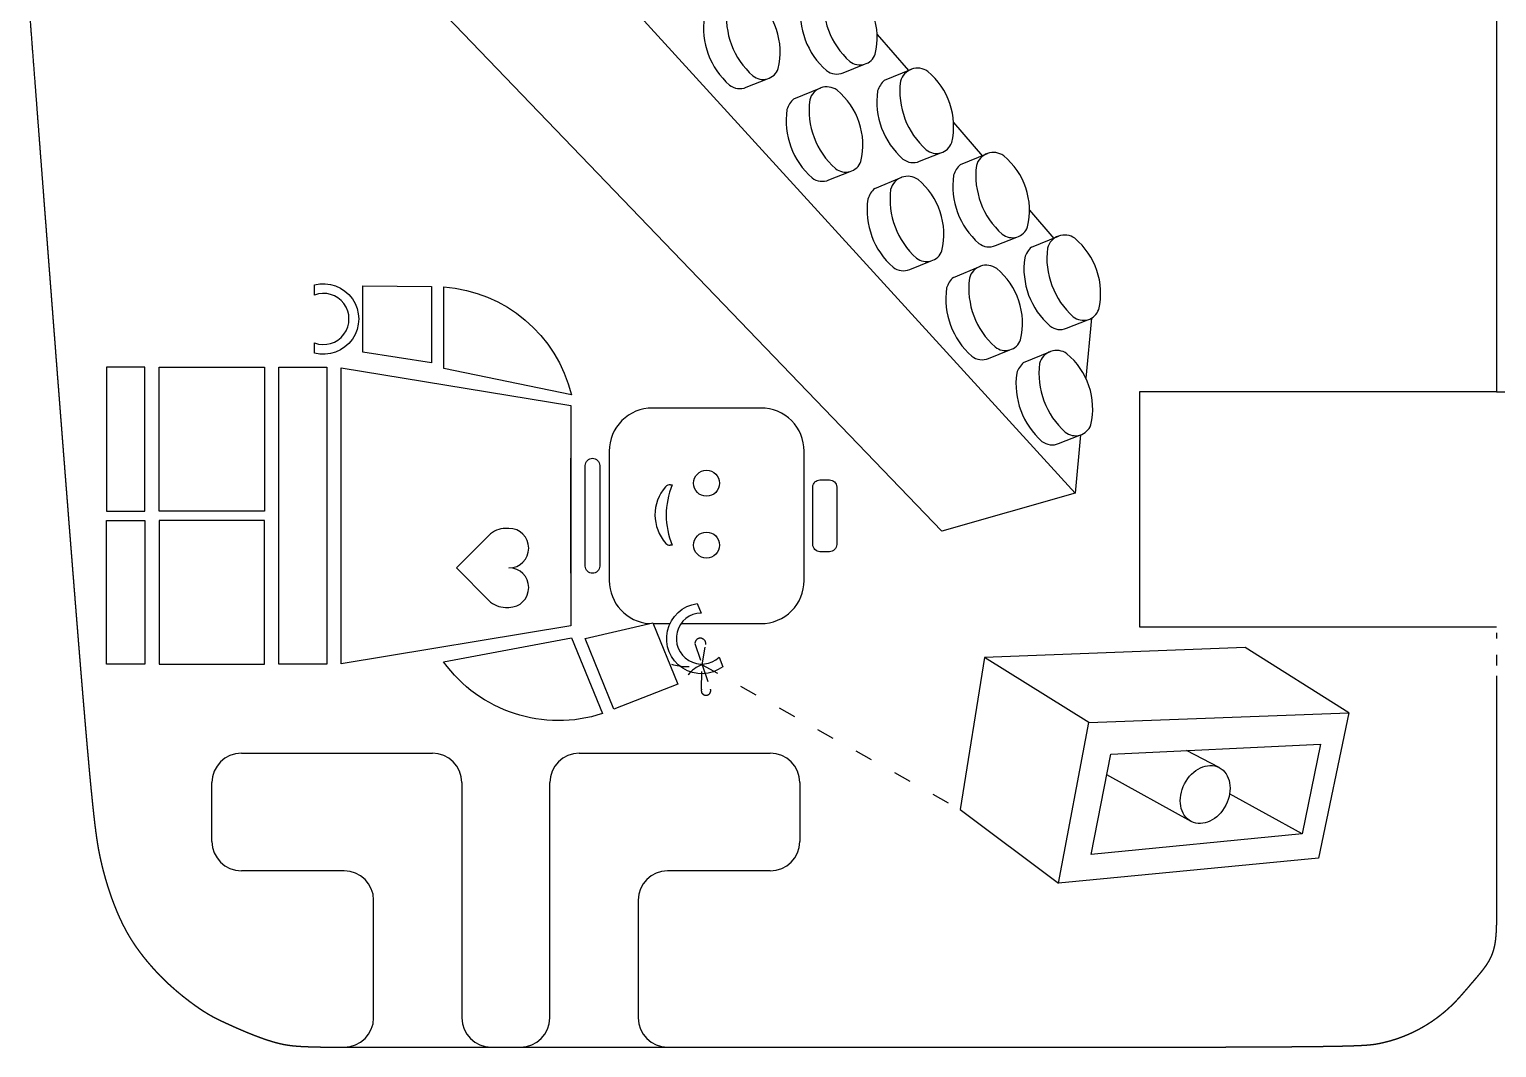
# Model space of a CAD drawing. Header units: millimetres. Extents: x -53 to 1579, y -453 to 381.
# Drawn here: x 103.36 to 153.3, y 167.53 to 202.18 of the extents above; entities that cross this region are included whole.
import ezdxf

# ---------------------------------------------------------------- set-up
doc = ezdxf.new("R2010")
doc.units = ezdxf.units.MM
doc.linetypes.add('ACAD_ISO03W100', pattern=[30, 12, -18])
doc.layers.add('design3', color=5, linetype='Continuous')
doc.layers.add('toCut', color=1, linetype='Continuous', true_color=0xff0000)

msp = doc.modelspace()

# ---------------------------------------------------------------- linework, layer by layer
at = {"layer": 'design3'}
for p, q in [((125.179, 186.681), (125.241, 186.675)), ((125.241, 184.624), (125.168, 184.624))]:
    msp.add_line(p, q, dxfattribs=at)
for points in [[(123.965, 211.513), (122.261, 204.693), (138.954, 186.394)], [(117.555, 202.622), (134.415, 185.101)], [(132.213, 202.001), (133.279, 200.771)], [(131.057, 200.699), (131.781, 200.987)], [(132.463, 200.445), (133.385, 200.821)], [(127.755, 200.206), (128.48, 200.495)], [(129.374, 199.808), (130.297, 200.185)], [(134.813, 199.003), (135.803, 197.862)], [(133.657, 197.688), (134.381, 197.977)], [(135.047, 197.576), (135.969, 197.953)], [(130.568, 197.052), (131.292, 197.34)], [(132.13, 196.765), (133.053, 197.142)], [(137.4, 196.02), (138.232, 195.06)], [(136.24, 194.82), (136.965, 195.108)], [(137.466, 194.767), (138.389, 195.144)], [(133.324, 194.008), (134.048, 194.297)], [(134.808, 193.739), (135.731, 194.116)], [(117.048, 193.424), (117.048, 190.829), (114.71, 191.196), (114.71, 193.451), (117.048, 193.424)], [(138.66, 192.011), (139.385, 192.299)], [(139.504, 192.349), (139.316, 190.313)], [(136.002, 190.983), (136.727, 191.271)], [(137.197, 190.841), (138.119, 191.218)], [(107.287, 185.789), (107.287, 190.679), (105.984, 190.679), (105.984, 185.789), (107.287, 185.789)], [(111.362, 190.679), (111.362, 185.789), (107.776, 185.789), (107.776, 190.679), (111.362, 190.679)], [(121.793, 183.67), (121.793, 185.626), (121.793, 181.878), (113.97, 180.593), (113.97, 185.626), (113.97, 190.659), (121.793, 189.375), (121.793, 185.626), (121.793, 187.582)], [(138.39, 188.085), (139.115, 188.373)], [(139.137, 188.38), (138.954, 186.394)], [(138.954, 186.394), (134.415, 185.101)], [(107.287, 185.463), (107.287, 180.574), (105.984, 180.574), (105.984, 185.463), (107.287, 185.463)], [(111.362, 180.574), (111.362, 185.463), (107.776, 185.463), (107.776, 180.574), (111.362, 180.574)], [(123.258, 179.045), (122.28, 181.448), (124.583, 181.99), (125.433, 179.901), (123.258, 179.045)], [(124.595, 181.959), (125.162, 181.959)], [(148.262, 178.929), (147.234, 173.974), (138.38, 173.126), (139.417, 178.589), (148.262, 178.929), (144.741, 181.147), (135.872, 180.811), (135.035, 175.638), (138.38, 173.126)], [(139.417, 178.589), (135.872, 180.811)], [(147.304, 177.858), (146.677, 174.802), (139.5, 174.106), (140.166, 177.514), (147.304, 177.858)], [(143.852, 177.063), (142.739, 177.638)], [(142.904, 175.229), (140.029, 176.815)], [(146.677, 174.802), (144.208, 176.164)]]:
    msp.add_lwpolyline(points, dxfattribs=at)
for points in [[(130.407, 203.423, 0.247137), (131.285, 201.087, 0.513942), (132.152, 201.333, 0.284897), (131.338, 203.755, 0.522395), (130.407, 203.423, -1.488144)], [(127.105, 202.93, 0.247137), (127.983, 200.595, 0.513942), (128.85, 200.84, 0.284897), (128.036, 203.263, 0.522395), (127.105, 202.93, -1.488144)], [(129.631, 203.092, 0.254022), (130.491, 200.774, 0.277426), (131.057, 200.699, 0.277426)], [(126.33, 202.6, 0.254022), (127.189, 200.282, 0.277426), (127.755, 200.206, 0.277426)], [(133.007, 200.412, 0.247137), (133.885, 198.077, 0.513942), (134.752, 198.322, 0.284897), (133.938, 200.745, 0.522395), (133.007, 200.412, -1.488144)], [(132.463, 200.445, 0.135662), (132.231, 200.082)], [(129.374, 199.808, 0.135662), (129.142, 199.445)], [(129.918, 199.775, 0.247137), (130.796, 197.44, 0.513942), (131.663, 197.685, 0.284897), (130.849, 200.108, 0.522395), (129.918, 199.775, -1.488144)], [(132.231, 200.082, 0.254022), (133.091, 197.764, 0.277426), (133.657, 197.688, 0.277426)], [(129.142, 199.445, 0.254022), (130.002, 197.127, 0.277426), (130.568, 197.052, 0.277426)], [(135.591, 197.544, 0.247137), (136.469, 195.208, 0.513942), (137.335, 195.454, 0.284897), (136.521, 197.876, 0.522395), (135.591, 197.544, -1.488144)], [(135.047, 197.576, 0.135662), (134.815, 197.213)], [(132.13, 196.765, 0.135662), (131.898, 196.402)], [(132.674, 196.732, 0.247137), (133.552, 194.397, 0.513942), (134.419, 194.642, 0.284897), (133.605, 197.065, 0.522395), (132.674, 196.732, -1.488144)], [(134.815, 197.213, 0.254022), (135.675, 194.895, 0.277426), (136.24, 194.82, 0.277426)], [(131.898, 196.402, 0.254022), (132.758, 194.084, 0.277426), (133.324, 194.008, 0.277426)], [(137.466, 194.767, 0.135662), (137.235, 194.405)], [(138.01, 194.735, 0.247137), (138.888, 192.399, 0.513942), (139.755, 192.645, 0.284897), (138.941, 195.067, 0.522395), (138.01, 194.735, -1.488144)], [(137.235, 194.405, 0.254022), (138.094, 192.086, 0.277426), (138.66, 192.011, 0.277426)], [(135.352, 193.707, 0.247137), (136.23, 191.371, 0.513942), (137.097, 191.617, 0.284897), (136.283, 194.039, 0.522395), (135.352, 193.707, -1.488144)], [(121.809, 189.744), (117.468, 190.634), (117.468, 193.412, -0.325971), (121.809, 189.744, 0.845075)], [(134.577, 193.377, 0.254022), (135.436, 191.058, 0.277426), (136.002, 190.983, 0.277426)], [(134.808, 193.739, 0.135662), (134.577, 193.377)], [(137.74, 190.809, 0.247137), (138.618, 188.473, 0.513942), (139.485, 188.719, 0.284897), (138.671, 191.141, 0.522395), (137.74, 190.809, -1.488144)], [(137.197, 190.841, 0.135662), (136.965, 190.479)], [(136.965, 190.479, 0.254022), (137.824, 188.16, 0.277426), (138.39, 188.085, 0.277426)], [(125.543, 181.959), (128.263, 181.959, 0.414214), (129.73, 183.426), (129.73, 187.827, 0.414214), (128.263, 189.293), (124.564, 189.293, 0.414214), (123.097, 187.827), (123.097, 183.426, 0.394636), (124.465, 181.962, 0.394636)], [(122.771, 185.626), (122.771, 183.915, -0.414214), (122.526, 183.67), (122.526, 183.67, -0.414214), (122.282, 183.915), (122.282, 185.626), (122.282, 187.338, -0.414214), (122.526, 187.582), (122.526, 187.582, -0.414214), (122.771, 187.338), (122.771, 185.626)], [(130.839, 185.626), (130.839, 184.648, -0.414214), (130.595, 184.404), (130.269, 184.404, -0.414214), (130.024, 184.648), (130.024, 185.626), (130.024, 186.604, -0.414214), (130.269, 186.849), (130.595, 186.849, -0.414214), (130.839, 186.604), (130.839, 185.626)], [(117.461, 180.657), (121.816, 181.47), (122.864, 178.897, -0.325971), (117.461, 180.657, 0.845075)]]:
    msp.add_lwpolyline(points, format="xyb", dxfattribs=at)
for points in [[(113.068, 193.137), (113.068, 193.482, -1.295626), (113.068, 191.164), (113.068, 191.509, 1.440356)], [(126.836, 180.812), (126.966, 180.492, -1.295626), (126.091, 182.639), (126.222, 182.319, 1.440356)]]:
    msp.add_lwpolyline(points, format="xyb", close=True, dxfattribs=at)
msp.add_lwpolyline([(111.851, 185.626), (111.851, 190.679), (113.481, 190.679), (113.481, 185.626), (113.481, 180.574), (111.851, 180.574)], close=True, dxfattribs=at)
at = {"layer": 'design3', "lineweight": -3}
for points in [[(119.685, 185.198), (119.571, 185.198, 0.198912), (119.001, 184.961), (117.894, 183.854)], [(117.894, 183.854), (119.001, 182.747, 0.198912), (119.571, 182.511), (119.685, 182.511)]]:
    msp.add_lwpolyline(points, format="xyb", dxfattribs=at)
at = {"layer": 'design3', "linetype": 'ACAD_ISO03W100', "ltscale": 0.05}
for points in [[(126.258, 180.562), (126.379, 181.246, 1.091562), (126.012, 181.278), (126.258, 180.562), (126.543, 179.734, -1.387298), (126.237, 179.731), (126.258, 180.562, 0.287138), (125.56, 179.672)], [(126.251, 180.582, -0.157925), (125.221, 180.577)]]:
    msp.add_lwpolyline(points, format="xyb", dxfattribs=at)
msp.add_lwpolyline([(126.258, 180.562), (135.035, 175.638)], dxfattribs=at)
at = {"layer": 'design3'}
for centre in [(126.408, 186.734), (126.408, 184.63)]:
    msp.add_circle(centre, 0.442, dxfattribs=at)
for centre, radius, start, end in [((126.107, 185.657), 1.453, 138.703, 221.7573), ((125.161, 186.487), 0.195, 84.937, 138.703), ((127.705, 185.65), 2.669, 157.3983, 202.6017), ((125.168, 184.819), 0.195, 221.7573, 270)]:
    msp.add_arc(centre, radius, start, end, dxfattribs=at)
at = {"layer": 'design3', "lineweight": -3}
for centre in [(119.685, 184.526), (119.685, 183.183)]:
    msp.add_arc(centre, 0.672, 270, 90, dxfattribs=at)
at = {"layer": 'design3'}
msp.add_ellipse((143.378, 176.146), major_axis=(0.474, 0.917), ratio=0.766167, dxfattribs=at)
at = {"layer": 'toCut'}
for p, q in [((110.578, 177.548), (117.078, 177.548)), ((122.078, 177.548), (128.578, 177.548)), ((109.578, 174.548), (109.578, 176.548)), ((118.078, 176.548), (118.078, 168.548)), ((121.078, 168.548), (121.078, 176.548)), ((129.578, 176.548), (129.578, 174.548)), ((114.078, 173.548), (110.578, 173.548)), ((128.578, 173.548), (125.078, 173.548)), ((115.078, 168.548), (115.078, 172.548)), ((124.078, 172.548), (124.078, 168.548)), ((119.078, 167.548), (120.078, 167.548))]:
    msp.add_line(p, q, dxfattribs=at)
for centre, start, end in [((110.578, 176.548), 90, 180), ((117.078, 176.548), 0, 90), ((122.078, 176.548), 90, 180), ((128.578, 176.548), 0, 90), ((110.578, 174.548), 180, 270), ((128.578, 174.548), 270, 0), ((114.078, 172.548), 0, 90), ((125.078, 172.548), 90, 180), ((114.078, 168.548), 270, 0), ((119.078, 168.548), 180, 270), ((120.078, 168.548), 270, 0), ((125.078, 168.548), 180, 270)]:
    msp.add_arc(centre, 1, start, end, dxfattribs=at)
for points in [[(153.296, 335.543), (153.296, 262.693), (153.296, 189.844)], [(103.46, 201.683), (103.411, 202.325), (103.362, 202.968)], [(103.558, 200.4), (103.509, 201.042), (103.46, 201.683)], [(103.607, 199.76), (103.582, 200.08), (103.558, 200.4)], [(103.655, 199.122), (103.631, 199.441), (103.607, 199.76)], [(103.704, 198.485), (103.68, 198.803), (103.655, 199.122)], [(103.752, 197.851), (103.728, 198.168), (103.704, 198.485)], [(103.801, 197.219), (103.777, 197.535), (103.752, 197.851)], [(103.849, 196.59), (103.825, 196.904), (103.801, 197.219)], [(103.873, 196.276), (103.861, 196.433), (103.849, 196.59)], [(103.897, 195.964), (103.885, 196.12), (103.873, 196.276)], [(103.921, 195.652), (103.909, 195.808), (103.897, 195.964)], [(103.945, 195.342), (103.933, 195.497), (103.921, 195.652)], [(103.969, 195.032), (103.957, 195.187), (103.945, 195.342)], [(103.992, 194.724), (103.98, 194.878), (103.969, 195.032)], [(104.016, 194.416), (104.004, 194.57), (103.992, 194.724)], [(104.039, 194.11), (104.028, 194.263), (104.016, 194.416)], [(104.063, 193.805), (104.051, 193.957), (104.039, 194.11)], [(104.086, 193.501), (104.075, 193.653), (104.063, 193.805)], [(104.11, 193.198), (104.098, 193.349), (104.086, 193.501)], [(104.133, 192.897), (104.121, 193.047), (104.11, 193.198)], [(104.156, 192.597), (104.144, 192.747), (104.133, 192.897)], [(104.179, 192.298), (104.167, 192.447), (104.156, 192.597)], [(104.202, 192.001), (104.19, 192.149), (104.179, 192.298)], [(104.225, 191.705), (104.213, 191.853), (104.202, 192.001)], [(104.248, 191.411), (104.236, 191.558), (104.225, 191.705)], [(104.27, 191.118), (104.259, 191.264), (104.248, 191.411)], [(104.293, 190.827), (104.281, 190.973), (104.27, 191.118)], [(104.315, 190.538), (104.304, 190.682), (104.293, 190.827)], [(104.337, 190.25), (104.326, 190.394), (104.315, 190.538)], [(104.36, 189.964), (104.349, 190.107), (104.337, 190.25)], [(104.382, 189.68), (104.371, 189.822), (104.36, 189.964)], [(141.14, 189.844), (141.14, 185.844), (141.14, 181.844)], [(104.404, 189.398), (104.393, 189.539), (104.382, 189.68)], [(104.425, 189.117), (104.415, 189.257), (104.404, 189.398)], [(104.447, 188.839), (104.436, 188.978), (104.425, 189.117)], [(104.469, 188.562), (104.458, 188.7), (104.447, 188.839)], [(104.49, 188.288), (104.479, 188.425), (104.469, 188.562)], [(104.511, 188.015), (104.501, 188.151), (104.49, 188.288)], [(104.532, 187.745), (104.522, 187.88), (104.511, 188.015)], [(104.553, 187.477), (104.543, 187.611), (104.532, 187.745)], [(104.574, 187.211), (104.564, 187.344), (104.553, 187.477)], [(104.595, 186.947), (104.584, 187.079), (104.574, 187.211)], [(104.615, 186.685), (104.605, 186.816), (104.595, 186.947)], [(104.636, 186.426), (104.625, 186.556), (104.615, 186.685)], [(104.656, 186.169), (104.646, 186.298), (104.636, 186.426)], [(104.676, 185.915), (104.666, 186.042), (104.656, 186.169)], [(104.695, 185.663), (104.686, 185.789), (104.676, 185.915)], [(104.715, 185.413), (104.705, 185.538), (104.695, 185.663)], [(104.735, 185.167), (104.725, 185.29), (104.715, 185.413)], [(104.754, 184.922), (104.744, 185.044), (104.735, 185.167)], [(104.773, 184.681), (104.763, 184.801), (104.754, 184.922)], [(104.792, 184.442), (104.782, 184.561), (104.773, 184.681)], [(104.811, 184.205), (104.801, 184.323), (104.792, 184.442)], [(104.829, 183.972), (104.82, 184.088), (104.811, 184.205)], [(104.847, 183.741), (104.838, 183.856), (104.829, 183.972)], [(104.866, 183.513), (104.856, 183.627), (104.847, 183.741)], [(104.883, 183.288), (104.875, 183.401), (104.866, 183.513)], [(104.901, 183.066), (104.892, 183.177), (104.883, 183.288)], [(104.919, 182.847), (104.91, 182.957), (104.901, 183.066)], [(104.936, 182.631), (104.927, 182.739), (104.919, 182.847)], [(104.953, 182.418), (104.944, 182.525), (104.936, 182.631)], [(104.97, 182.208), (104.961, 182.313), (104.953, 182.418)], [(104.978, 182.105), (104.974, 182.157), (104.97, 182.208)], [(104.986, 182.002), (104.982, 182.053), (104.978, 182.105)], [(104.995, 181.9), (104.991, 181.951), (104.986, 182.002)], [(105.003, 181.798), (104.999, 181.849), (104.995, 181.9)], [(105.011, 181.698), (105.007, 181.748), (105.003, 181.798)], [(141.14, 181.844), (147.218, 181.844), (153.296, 181.844)], [(105.019, 181.598), (105.015, 181.648), (105.011, 181.698)], [(105.027, 181.499), (105.023, 181.549), (105.019, 181.598)], [(105.035, 181.401), (105.031, 181.45), (105.027, 181.499)], [(105.043, 181.304), (105.039, 181.353), (105.035, 181.401)], [(105.051, 181.208), (105.047, 181.256), (105.043, 181.304)], [(153.296, 181.642), (153.296, 181.547), (153.296, 181.451)], [(105.058, 181.112), (105.055, 181.16), (105.051, 181.208)], [(105.066, 181.018), (105.062, 181.065), (105.058, 181.112)], [(105.074, 180.924), (105.07, 180.971), (105.066, 181.018)], [(105.081, 180.831), (105.077, 180.878), (105.074, 180.924)], [(105.089, 180.739), (105.085, 180.785), (105.081, 180.831)], [(153.296, 180.893), (153.296, 180.803), (153.296, 180.712)], [(105.096, 180.648), (105.093, 180.693), (105.089, 180.739)], [(105.104, 180.558), (105.1, 180.603), (105.096, 180.648)], [(105.111, 180.468), (105.107, 180.513), (105.104, 180.558)], [(105.118, 180.38), (105.115, 180.424), (105.111, 180.468)], [(105.125, 180.292), (105.122, 180.336), (105.118, 180.38)], [(105.133, 180.205), (105.129, 180.249), (105.125, 180.292)], [(153.296, 180.712), (153.296, 180.623), (153.296, 180.534)], [(105.14, 180.119), (105.136, 180.162), (105.133, 180.205)], [(105.147, 180.034), (105.143, 180.077), (105.14, 180.119)], [(105.154, 179.95), (105.15, 179.992), (105.147, 180.034)], [(105.16, 179.867), (105.157, 179.908), (105.154, 179.95)], [(105.167, 179.784), (105.164, 179.825), (105.16, 179.867)], [(105.174, 179.702), (105.171, 179.743), (105.167, 179.784)], [(153.296, 179.932), (153.291, 175.812), (153.287, 171.767)], [(153.296, 180.184), (153.296, 180.058), (153.296, 179.932)], [(105.181, 179.622), (105.177, 179.662), (105.174, 179.702)], [(105.187, 179.541), (105.184, 179.581), (105.181, 179.622)], [(105.194, 179.462), (105.191, 179.502), (105.187, 179.541)], [(105.201, 179.384), (105.197, 179.423), (105.194, 179.462)], [(105.207, 179.306), (105.204, 179.345), (105.201, 179.384)], [(105.214, 179.229), (105.21, 179.268), (105.207, 179.306)], [(105.22, 179.153), (105.217, 179.191), (105.214, 179.229)], [(105.233, 179.004), (105.226, 179.079), (105.22, 179.153)], [(105.245, 178.857), (105.239, 178.931), (105.233, 179.004)], [(105.257, 178.714), (105.251, 178.786), (105.245, 178.857)], [(105.269, 178.574), (105.263, 178.644), (105.257, 178.714)], [(105.281, 178.437), (105.275, 178.505), (105.269, 178.574)], [(105.292, 178.302), (105.286, 178.369), (105.281, 178.437)], [(105.304, 178.171), (105.298, 178.237), (105.292, 178.302)], [(105.315, 178.043), (105.309, 178.107), (105.304, 178.171)], [(105.326, 177.917), (105.32, 177.98), (105.315, 178.043)], [(105.336, 177.794), (105.331, 177.856), (105.326, 177.917)], [(105.347, 177.674), (105.342, 177.734), (105.336, 177.794)], [(105.357, 177.557), (105.352, 177.616), (105.347, 177.674)], [(105.368, 177.442), (105.363, 177.5), (105.357, 177.557)], [(105.378, 177.33), (105.373, 177.386), (105.368, 177.442)], [(105.388, 177.221), (105.383, 177.276), (105.378, 177.33)], [(105.397, 177.114), (105.392, 177.168), (105.388, 177.221)], [(105.407, 177.01), (105.402, 177.062), (105.397, 177.114)], [(105.416, 176.909), (105.411, 176.959), (105.407, 177.01)], [(105.425, 176.809), (105.421, 176.859), (105.416, 176.909)], [(105.434, 176.713), (105.43, 176.761), (105.425, 176.809)], [(105.443, 176.618), (105.439, 176.665), (105.434, 176.713)], [(105.452, 176.526), (105.448, 176.572), (105.443, 176.618)], [(105.461, 176.436), (105.456, 176.481), (105.452, 176.526)], [(105.469, 176.349), (105.465, 176.392), (105.461, 176.436)], [(105.477, 176.263), (105.473, 176.306), (105.469, 176.349)], [(105.486, 176.18), (105.482, 176.222), (105.477, 176.263)], [(105.494, 176.099), (105.49, 176.139), (105.486, 176.18)], [(105.502, 176.02), (105.498, 176.059), (105.494, 176.099)], [(105.51, 175.943), (105.506, 175.981), (105.502, 176.02)], [(105.517, 175.868), (105.513, 175.906), (105.51, 175.943)], [(105.525, 175.795), (105.521, 175.832), (105.517, 175.868)], [(105.532, 175.724), (105.529, 175.76), (105.525, 175.795)], [(105.54, 175.655), (105.536, 175.689), (105.532, 175.724)], [(105.547, 175.588), (105.543, 175.621), (105.54, 175.655)], [(105.554, 175.522), (105.551, 175.555), (105.547, 175.588)], [(105.561, 175.458), (105.558, 175.49), (105.554, 175.522)], [(105.568, 175.396), (105.565, 175.427), (105.561, 175.458)], [(105.575, 175.336), (105.572, 175.366), (105.568, 175.396)], [(105.582, 175.277), (105.578, 175.307), (105.575, 175.336)], [(105.589, 175.22), (105.585, 175.249), (105.582, 175.277)], [(105.595, 175.165), (105.592, 175.192), (105.589, 175.22)], [(105.602, 175.111), (105.598, 175.138), (105.595, 175.165)], [(105.608, 175.058), (105.605, 175.084), (105.602, 175.111)], [(105.615, 175.007), (105.611, 175.032), (105.608, 175.058)], [(105.621, 174.957), (105.618, 174.982), (105.615, 175.007)], [(105.627, 174.909), (105.624, 174.933), (105.621, 174.957)], [(105.633, 174.862), (105.63, 174.885), (105.627, 174.909)], [(105.64, 174.816), (105.637, 174.839), (105.633, 174.862)], [(105.646, 174.771), (105.643, 174.794), (105.64, 174.816)], [(105.652, 174.728), (105.649, 174.75), (105.646, 174.771)], [(105.658, 174.686), (105.655, 174.707), (105.652, 174.728)], [(105.664, 174.645), (105.661, 174.665), (105.658, 174.686)], [(105.67, 174.605), (105.667, 174.625), (105.664, 174.645)], [(105.676, 174.566), (105.673, 174.585), (105.67, 174.605)], [(105.681, 174.528), (105.679, 174.547), (105.676, 174.566)], [(105.687, 174.491), (105.684, 174.509), (105.681, 174.528)], [(105.693, 174.455), (105.69, 174.473), (105.687, 174.491)], [(105.699, 174.419), (105.696, 174.437), (105.693, 174.455)], [(105.71, 174.351), (105.705, 174.385), (105.699, 174.419)], [(105.722, 174.286), (105.716, 174.319), (105.71, 174.351)], [(105.733, 174.224), (105.728, 174.255), (105.722, 174.286)], [(105.745, 174.164), (105.739, 174.194), (105.733, 174.224)], [(105.757, 174.106), (105.751, 174.135), (105.745, 174.164)], [(105.768, 174.049), (105.762, 174.077), (105.757, 174.106)], [(105.78, 173.994), (105.774, 174.022), (105.768, 174.049)], [(105.792, 173.94), (105.786, 173.967), (105.78, 173.994)], [(105.816, 173.834), (105.804, 173.887), (105.792, 173.94)], [(105.841, 173.729), (105.828, 173.782), (105.816, 173.834)], [(105.867, 173.625), (105.854, 173.677), (105.841, 173.729)], [(105.893, 173.523), (105.88, 173.574), (105.867, 173.625)], [(105.92, 173.422), (105.906, 173.472), (105.893, 173.523)], [(105.948, 173.322), (105.934, 173.372), (105.92, 173.422)], [(105.976, 173.223), (105.962, 173.272), (105.948, 173.322)], [(106.005, 173.125), (105.991, 173.174), (105.976, 173.223)], [(106.034, 173.029), (106.02, 173.077), (106.005, 173.125)], [(106.065, 172.935), (106.05, 172.982), (106.034, 173.029)], [(106.095, 172.841), (106.08, 172.888), (106.065, 172.935)], [(106.126, 172.749), (106.111, 172.795), (106.095, 172.841)], [(106.158, 172.659), (106.142, 172.704), (106.126, 172.749)], [(106.19, 172.57), (106.174, 172.615), (106.158, 172.659)], [(106.222, 172.483), (106.206, 172.527), (106.19, 172.57)], [(106.254, 172.397), (106.238, 172.44), (106.222, 172.483)], [(106.288, 172.313), (106.271, 172.355), (106.254, 172.397)], [(106.321, 172.231), (106.304, 172.272), (106.288, 172.313)], [(106.354, 172.15), (106.338, 172.191), (106.321, 172.231)], [(106.388, 172.071), (106.371, 172.111), (106.354, 172.15)], [(106.422, 171.994), (106.405, 172.032), (106.388, 172.071)], [(106.457, 171.918), (106.44, 171.956), (106.422, 171.994)], [(106.491, 171.845), (106.474, 171.881), (106.457, 171.918)], [(106.526, 171.773), (106.509, 171.809), (106.491, 171.845)], [(106.561, 171.702), (106.543, 171.737), (106.526, 171.773)], [(106.596, 171.634), (106.578, 171.668), (106.561, 171.702)], [(106.631, 171.566), (106.613, 171.6), (106.596, 171.634)], [(106.666, 171.501), (106.649, 171.533), (106.631, 171.566)], [(106.702, 171.436), (106.684, 171.468), (106.666, 171.501)], [(106.738, 171.373), (106.72, 171.405), (106.702, 171.436)], [(106.774, 171.311), (106.756, 171.342), (106.738, 171.373)], [(106.811, 171.251), (106.793, 171.281), (106.774, 171.311)], [(153.268, 171.346), (153.263, 171.301), (153.259, 171.256)], [(153.274, 171.436), (153.271, 171.391), (153.268, 171.346)], [(153.28, 171.527), (153.277, 171.481), (153.274, 171.436)], [(153.281, 171.549), (153.28, 171.538), (153.28, 171.527)], [(153.282, 171.574), (153.281, 171.562), (153.281, 171.549)], [(153.283, 171.6), (153.282, 171.587), (153.282, 171.574)], [(153.284, 171.629), (153.284, 171.622), (153.283, 171.614)], [(153.283, 171.614), (153.283, 171.607), (153.283, 171.6)], [(153.285, 171.663), (153.285, 171.654), (153.284, 171.646)], [(153.284, 171.646), (153.284, 171.637), (153.284, 171.629)], [(153.286, 171.702), (153.285, 171.692), (153.285, 171.682)], [(153.285, 171.682), (153.285, 171.673), (153.285, 171.663)], [(153.287, 171.748), (153.286, 171.736), (153.286, 171.724)], [(153.286, 171.724), (153.286, 171.713), (153.286, 171.702)], [(153.287, 171.767), (153.287, 171.758), (153.287, 171.748)], [(106.848, 171.191), (106.829, 171.221), (106.811, 171.251)], [(106.885, 171.133), (106.866, 171.162), (106.848, 171.191)], [(106.922, 171.076), (106.904, 171.104), (106.885, 171.133)], [(106.96, 171.019), (106.941, 171.047), (106.922, 171.076)], [(106.998, 170.963), (106.979, 170.991), (106.96, 171.019)], [(107.037, 170.908), (107.017, 170.936), (106.998, 170.963)], [(107.115, 170.801), (107.076, 170.855), (107.037, 170.908)], [(107.194, 170.695), (107.154, 170.748), (107.115, 170.801)], [(153.161, 170.777), (153.153, 170.755), (153.146, 170.734)], [(153.174, 170.819), (153.168, 170.798), (153.161, 170.777)], [(153.187, 170.862), (153.181, 170.841), (153.174, 170.819)], [(153.199, 170.905), (153.193, 170.884), (153.187, 170.862)], [(153.209, 170.949), (153.204, 170.927), (153.199, 170.905)], [(153.219, 170.992), (153.214, 170.97), (153.209, 170.949)], [(153.227, 171.036), (153.223, 171.014), (153.219, 170.992)], [(153.235, 171.08), (153.231, 171.058), (153.227, 171.036)], [(153.249, 171.168), (153.242, 171.124), (153.235, 171.08)], [(153.259, 171.256), (153.254, 171.212), (153.249, 171.168)], [(107.275, 170.591), (107.235, 170.643), (107.194, 170.695)], [(107.358, 170.489), (107.317, 170.54), (107.275, 170.591)], [(107.443, 170.388), (107.4, 170.438), (107.358, 170.489)], [(107.529, 170.288), (107.486, 170.338), (107.443, 170.388)], [(107.616, 170.19), (107.573, 170.239), (107.529, 170.288)], [(152.898, 170.279), (152.883, 170.259), (152.869, 170.239)], [(152.926, 170.32), (152.912, 170.299), (152.898, 170.279)], [(152.953, 170.36), (152.939, 170.34), (152.926, 170.32)], [(152.979, 170.401), (152.966, 170.38), (152.953, 170.36)], [(153.004, 170.442), (152.992, 170.421), (152.979, 170.401)], [(153.029, 170.483), (153.017, 170.462), (153.004, 170.442)], [(153.051, 170.524), (153.04, 170.504), (153.029, 170.483)], [(153.073, 170.566), (153.062, 170.545), (153.051, 170.524)], [(153.093, 170.608), (153.083, 170.587), (153.073, 170.566)], [(153.112, 170.65), (153.103, 170.629), (153.093, 170.608)], [(153.13, 170.692), (153.121, 170.671), (153.112, 170.65)], [(153.146, 170.734), (153.138, 170.713), (153.13, 170.692)], [(107.706, 170.093), (107.661, 170.141), (107.616, 170.19)], [(107.796, 169.997), (107.751, 170.045), (107.706, 170.093)], [(107.889, 169.903), (107.843, 169.95), (107.796, 169.997)], [(107.983, 169.811), (107.936, 169.857), (107.889, 169.903)], [(108.078, 169.72), (108.03, 169.766), (107.983, 169.811)], [(152.553, 169.85), (152.521, 169.812), (152.488, 169.775)], [(152.618, 169.926), (152.586, 169.888), (152.553, 169.85)], [(152.683, 170.003), (152.65, 169.964), (152.618, 169.926)], [(152.747, 170.081), (152.715, 170.042), (152.683, 170.003)], [(152.809, 170.159), (152.778, 170.12), (152.747, 170.081)], [(152.869, 170.239), (152.839, 170.199), (152.809, 170.159)], [(108.175, 169.631), (108.126, 169.675), (108.078, 169.72)], [(108.273, 169.543), (108.224, 169.587), (108.175, 169.631)], [(108.372, 169.457), (108.323, 169.5), (108.273, 169.543)], [(108.472, 169.373), (108.422, 169.415), (108.372, 169.457)], [(108.572, 169.291), (108.522, 169.332), (108.472, 169.373)], [(108.671, 169.213), (108.621, 169.252), (108.572, 169.291)], [(152.119, 169.345), (152.089, 169.31), (152.058, 169.276)], [(152.179, 169.414), (152.149, 169.379), (152.119, 169.345)], [(152.24, 169.484), (152.209, 169.449), (152.179, 169.414)], [(152.301, 169.555), (152.27, 169.519), (152.24, 169.484)], [(152.362, 169.627), (152.332, 169.591), (152.301, 169.555)], [(152.425, 169.701), (152.394, 169.664), (152.362, 169.627)], [(152.488, 169.775), (152.457, 169.738), (152.425, 169.701)], [(108.72, 169.174), (108.696, 169.193), (108.671, 169.213)], [(108.769, 169.137), (108.745, 169.155), (108.72, 169.174)], [(108.817, 169.1), (108.793, 169.118), (108.769, 169.137)], [(108.865, 169.064), (108.841, 169.082), (108.817, 169.1)], [(108.913, 169.029), (108.889, 169.046), (108.865, 169.064)], [(108.96, 168.994), (108.936, 169.011), (108.913, 169.029)], [(109.006, 168.961), (108.983, 168.978), (108.96, 168.994)], [(109.051, 168.929), (109.028, 168.945), (109.006, 168.961)], [(109.096, 168.898), (109.073, 168.913), (109.051, 168.929)], [(109.139, 168.867), (109.117, 168.882), (109.096, 168.898)], [(109.182, 168.838), (109.161, 168.853), (109.139, 168.867)], [(109.224, 168.81), (109.203, 168.824), (109.182, 168.838)], [(109.264, 168.783), (109.244, 168.797), (109.224, 168.81)], [(109.304, 168.757), (109.284, 168.77), (109.264, 168.783)], [(151.617, 168.831), (151.584, 168.801), (151.55, 168.772)], [(151.683, 168.891), (151.65, 168.861), (151.617, 168.831)], [(151.748, 168.952), (151.716, 168.922), (151.683, 168.891)], [(151.812, 169.015), (151.78, 168.984), (151.748, 168.952)], [(151.875, 169.079), (151.843, 169.047), (151.812, 169.015)], [(151.937, 169.143), (151.906, 169.111), (151.875, 169.079)], [(151.998, 169.209), (151.967, 169.176), (151.937, 169.143)], [(152.058, 169.276), (152.028, 169.243), (151.998, 169.209)], [(109.343, 168.733), (109.323, 168.745), (109.304, 168.757)], [(109.381, 168.709), (109.362, 168.721), (109.343, 168.733)], [(109.458, 168.662), (109.419, 168.685), (109.381, 168.709)], [(109.534, 168.618), (109.496, 168.64), (109.458, 168.662)], [(109.612, 168.575), (109.573, 168.597), (109.534, 168.618)], [(109.652, 168.554), (109.632, 168.565), (109.612, 168.575)], [(109.693, 168.533), (109.673, 168.543), (109.652, 168.554)], [(109.736, 168.511), (109.715, 168.522), (109.693, 168.533)], [(109.78, 168.489), (109.758, 168.5), (109.736, 168.511)], [(109.825, 168.467), (109.802, 168.478), (109.78, 168.489)], [(109.872, 168.444), (109.848, 168.456), (109.825, 168.467)], [(109.921, 168.421), (109.897, 168.433), (109.872, 168.444)], [(109.972, 168.397), (109.947, 168.409), (109.921, 168.421)], [(110.026, 168.372), (109.999, 168.384), (109.972, 168.397)], [(110.082, 168.346), (110.054, 168.359), (110.026, 168.372)], [(110.141, 168.319), (110.111, 168.333), (110.082, 168.346)], [(110.202, 168.291), (110.172, 168.305), (110.141, 168.319)], [(110.267, 168.262), (110.235, 168.276), (110.202, 168.291)], [(150.899, 168.296), (150.861, 168.273), (150.822, 168.25)], [(150.975, 168.344), (150.937, 168.32), (150.899, 168.296)], [(151.051, 168.393), (151.013, 168.368), (150.975, 168.344)], [(151.125, 168.443), (151.088, 168.418), (151.051, 168.393)], [(151.198, 168.495), (151.162, 168.469), (151.125, 168.443)], [(151.271, 168.548), (151.235, 168.521), (151.198, 168.495)], [(151.342, 168.602), (151.306, 168.575), (151.271, 168.548)], [(151.412, 168.657), (151.377, 168.63), (151.342, 168.602)], [(151.482, 168.714), (151.447, 168.686), (151.412, 168.657)], [(151.55, 168.772), (151.516, 168.743), (151.482, 168.714)], [(110.334, 168.232), (110.301, 168.247), (110.267, 168.262)], [(110.404, 168.201), (110.369, 168.216), (110.334, 168.232)], [(110.476, 168.169), (110.44, 168.185), (110.404, 168.201)], [(110.55, 168.137), (110.513, 168.153), (110.476, 168.169)], [(110.626, 168.104), (110.588, 168.121), (110.55, 168.137)], [(110.703, 168.072), (110.664, 168.088), (110.626, 168.104)], [(110.782, 168.039), (110.743, 168.055), (110.703, 168.072)], [(110.862, 168.006), (110.822, 168.022), (110.782, 168.039)], [(110.944, 167.974), (110.903, 167.99), (110.862, 168.006)], [(111.026, 167.941), (110.985, 167.957), (110.944, 167.974)], [(111.109, 167.91), (111.067, 167.925), (111.026, 167.941)], [(111.192, 167.879), (111.15, 167.894), (111.109, 167.91)], [(111.276, 167.848), (111.234, 167.863), (111.192, 167.879)], [(111.359, 167.819), (111.318, 167.834), (111.276, 167.848)], [(111.443, 167.791), (111.401, 167.805), (111.359, 167.819)], [(111.526, 167.764), (111.485, 167.777), (111.443, 167.791)], [(149.83, 167.805), (149.786, 167.792), (149.742, 167.778)], [(149.917, 167.834), (149.873, 167.82), (149.83, 167.805)], [(150.003, 167.864), (149.96, 167.849), (149.917, 167.834)], [(150.089, 167.896), (150.046, 167.88), (150.003, 167.864)], [(150.173, 167.93), (150.131, 167.913), (150.089, 167.896)], [(150.257, 167.965), (150.215, 167.947), (150.173, 167.93)], [(150.34, 168.001), (150.299, 167.983), (150.257, 167.965)], [(150.423, 168.039), (150.382, 168.02), (150.34, 168.001)], [(150.504, 168.078), (150.464, 168.059), (150.423, 168.039)], [(150.585, 168.119), (150.545, 168.099), (150.504, 168.078)], [(150.665, 168.161), (150.625, 168.14), (150.585, 168.119)], [(150.744, 168.205), (150.704, 168.183), (150.665, 168.161)], [(150.822, 168.25), (150.783, 168.227), (150.744, 168.205)], [(111.609, 167.738), (111.568, 167.751), (111.526, 167.764)], [(111.691, 167.714), (111.65, 167.726), (111.609, 167.738)], [(111.772, 167.691), (111.732, 167.703), (111.691, 167.714)], [(111.852, 167.671), (111.812, 167.681), (111.772, 167.691)], [(111.932, 167.652), (111.892, 167.661), (111.852, 167.671)], [(112.013, 167.635), (111.972, 167.643), (111.932, 167.652)], [(112.054, 167.627), (112.033, 167.631), (112.013, 167.635)], [(112.096, 167.62), (112.075, 167.623), (112.054, 167.627)], [(112.139, 167.613), (112.118, 167.616), (112.096, 167.62)], [(112.184, 167.606), (112.161, 167.609), (112.139, 167.613)], [(112.23, 167.6), (112.207, 167.603), (112.184, 167.606)], [(112.278, 167.594), (112.254, 167.597), (112.23, 167.6)], [(112.328, 167.588), (112.303, 167.591), (112.278, 167.594)], [(112.38, 167.583), (112.354, 167.586), (112.328, 167.588)], [(112.434, 167.578), (112.407, 167.581), (112.38, 167.583)], [(112.491, 167.574), (112.463, 167.576), (112.434, 167.578)], [(112.551, 167.569), (112.521, 167.571), (112.491, 167.574)], [(112.614, 167.565), (112.582, 167.567), (112.551, 167.569)], [(112.647, 167.564), (112.63, 167.565), (112.614, 167.565)], [(112.68, 167.562), (112.663, 167.563), (112.647, 167.564)], [(112.715, 167.56), (112.697, 167.561), (112.68, 167.562)], [(112.75, 167.558), (112.732, 167.559), (112.715, 167.56)], [(112.786, 167.557), (112.768, 167.558), (112.75, 167.558)], [(112.823, 167.555), (112.805, 167.556), (112.786, 167.557)], [(112.861, 167.554), (112.842, 167.555), (112.823, 167.555)], [(112.9, 167.553), (112.881, 167.553), (112.861, 167.554)], [(112.941, 167.551), (112.92, 167.552), (112.9, 167.553)], [(112.982, 167.55), (112.961, 167.551), (112.941, 167.551)], [(113.024, 167.549), (113.003, 167.549), (112.982, 167.55)], [(113.067, 167.548), (113.046, 167.548), (113.024, 167.549)], [(113.112, 167.547), (113.09, 167.547), (113.067, 167.548)], [(113.158, 167.545), (113.135, 167.546), (113.112, 167.547)], [(113.205, 167.544), (113.181, 167.545), (113.158, 167.545)], [(113.253, 167.544), (113.229, 167.544), (113.205, 167.544)], [(113.302, 167.543), (113.277, 167.543), (113.253, 167.544)], [(113.353, 167.542), (113.327, 167.542), (113.302, 167.543)], [(113.404, 167.541), (113.379, 167.541), (113.353, 167.542)], [(113.458, 167.54), (113.431, 167.541), (113.404, 167.541)], [(113.512, 167.54), (113.485, 167.54), (113.458, 167.54)], [(113.568, 167.539), (113.54, 167.539), (113.512, 167.54)], [(113.626, 167.538), (113.597, 167.539), (113.568, 167.539)], [(113.684, 167.538), (113.655, 167.538), (113.626, 167.538)], [(113.745, 167.537), (113.714, 167.538), (113.684, 167.538)], [(113.806, 167.537), (113.775, 167.537), (113.745, 167.537)], [(113.87, 167.536), (113.838, 167.537), (113.806, 167.537)], [(113.934, 167.536), (113.902, 167.536), (113.87, 167.536)], [(114.001, 167.536), (113.967, 167.536), (113.934, 167.536)], [(114.069, 167.535), (114.035, 167.535), (114.001, 167.536)], [(114.138, 167.535), (114.103, 167.535), (114.069, 167.535)], [(114.209, 167.535), (114.174, 167.535), (114.138, 167.535)], [(114.282, 167.534), (114.246, 167.534), (114.209, 167.535)], [(114.357, 167.534), (114.319, 167.534), (114.282, 167.534)], [(114.433, 167.534), (114.395, 167.534), (114.357, 167.534)], [(114.511, 167.534), (114.472, 167.534), (114.433, 167.534)], [(114.591, 167.533), (114.551, 167.534), (114.511, 167.534)], [(114.672, 167.533), (114.631, 167.533), (114.591, 167.533)], [(114.756, 167.533), (114.714, 167.533), (114.672, 167.533)], [(114.841, 167.533), (114.798, 167.533), (114.756, 167.533)], [(114.928, 167.533), (114.885, 167.533), (114.841, 167.533)], [(115.017, 167.533), (114.973, 167.533), (114.928, 167.533)], [(115.108, 167.533), (115.063, 167.533), (115.017, 167.533)], [(115.201, 167.533), (115.155, 167.533), (115.108, 167.533)], [(115.296, 167.533), (115.249, 167.533), (115.201, 167.533)], [(115.393, 167.533), (115.345, 167.533), (115.296, 167.533)], [(115.492, 167.533), (115.443, 167.533), (115.393, 167.533)], [(115.593, 167.533), (115.543, 167.533), (115.492, 167.533)], [(115.696, 167.533), (115.645, 167.533), (115.593, 167.533)], [(115.802, 167.533), (115.749, 167.533), (115.696, 167.533)], [(115.909, 167.533), (115.855, 167.533), (115.802, 167.533)], [(116.019, 167.533), (115.964, 167.533), (115.909, 167.533)], [(131.365, 167.533), (130.547, 167.533), (129.728, 167.533)], [(132.183, 167.533), (131.774, 167.533), (131.365, 167.533)], [(132.591, 167.533), (132.387, 167.533), (132.183, 167.533)], [(132.998, 167.533), (132.795, 167.533), (132.591, 167.533)], [(133.404, 167.533), (133.201, 167.533), (132.998, 167.533)], [(133.809, 167.533), (133.607, 167.533), (133.404, 167.533)], [(134.212, 167.533), (134.011, 167.533), (133.809, 167.533)], [(134.613, 167.533), (134.413, 167.533), (134.212, 167.533)], [(135.013, 167.533), (134.813, 167.533), (134.613, 167.533)], [(135.41, 167.533), (135.211, 167.533), (135.013, 167.533)], [(135.805, 167.533), (135.607, 167.533), (135.41, 167.533)], [(136.197, 167.533), (136.001, 167.533), (135.805, 167.533)], [(136.586, 167.533), (136.391, 167.533), (136.197, 167.533)], [(136.972, 167.533), (136.779, 167.533), (136.586, 167.533)], [(137.164, 167.534), (137.068, 167.534), (136.972, 167.533)], [(137.355, 167.534), (137.26, 167.534), (137.164, 167.534)], [(137.545, 167.534), (137.45, 167.534), (137.355, 167.534)], [(137.735, 167.534), (137.64, 167.534), (137.545, 167.534)], [(137.923, 167.534), (137.829, 167.534), (137.735, 167.534)], [(138.111, 167.534), (138.017, 167.534), (137.923, 167.534)], [(138.297, 167.534), (138.204, 167.534), (138.111, 167.534)], [(138.483, 167.534), (138.39, 167.534), (138.297, 167.534)], [(138.667, 167.534), (138.575, 167.534), (138.483, 167.534)], [(138.851, 167.535), (138.759, 167.534), (138.667, 167.534)], [(139.033, 167.535), (138.942, 167.535), (138.851, 167.535)], [(139.214, 167.535), (139.123, 167.535), (139.033, 167.535)], [(139.394, 167.535), (139.304, 167.535), (139.214, 167.535)], [(139.573, 167.535), (139.484, 167.535), (139.394, 167.535)], [(139.751, 167.535), (139.662, 167.535), (139.573, 167.535)], [(139.927, 167.535), (139.839, 167.535), (139.751, 167.535)], [(140.103, 167.536), (140.015, 167.536), (139.927, 167.535)], [(140.277, 167.536), (140.19, 167.536), (140.103, 167.536)], [(140.45, 167.536), (140.363, 167.536), (140.277, 167.536)], [(140.621, 167.536), (140.535, 167.536), (140.45, 167.536)], [(140.791, 167.536), (140.706, 167.536), (140.621, 167.536)], [(140.96, 167.537), (140.876, 167.537), (140.791, 167.536)], [(141.127, 167.537), (141.044, 167.537), (140.96, 167.537)], [(141.293, 167.537), (141.21, 167.537), (141.127, 167.537)], [(141.458, 167.537), (141.375, 167.537), (141.293, 167.537)], [(141.621, 167.538), (141.539, 167.538), (141.458, 167.537)], [(141.782, 167.538), (141.701, 167.538), (141.621, 167.538)], [(141.942, 167.538), (141.862, 167.538), (141.782, 167.538)], [(142.1, 167.538), (142.021, 167.538), (141.942, 167.538)], [(142.257, 167.539), (142.179, 167.539), (142.1, 167.538)], [(142.413, 167.539), (142.335, 167.539), (142.257, 167.539)], [(142.566, 167.539), (142.489, 167.539), (142.413, 167.539)], [(142.718, 167.54), (142.642, 167.54), (142.566, 167.539)], [(142.868, 167.54), (142.793, 167.54), (142.718, 167.54)], [(143.017, 167.54), (142.943, 167.54), (142.868, 167.54)], [(143.164, 167.541), (143.09, 167.541), (143.017, 167.54)], [(143.309, 167.541), (143.236, 167.541), (143.164, 167.541)], [(143.452, 167.542), (143.38, 167.541), (143.309, 167.541)], [(143.593, 167.542), (143.523, 167.542), (143.452, 167.542)], [(143.733, 167.542), (143.663, 167.542), (143.593, 167.542)], [(143.87, 167.543), (143.802, 167.542), (143.733, 167.542)], [(144.006, 167.543), (143.938, 167.543), (143.87, 167.543)], [(144.14, 167.544), (144.073, 167.543), (144.006, 167.543)], [(144.272, 167.544), (144.206, 167.544), (144.14, 167.544)], [(144.402, 167.544), (144.337, 167.544), (144.272, 167.544)], [(144.53, 167.545), (144.466, 167.545), (144.402, 167.544)], [(144.656, 167.545), (144.593, 167.545), (144.53, 167.545)], [(144.78, 167.546), (144.718, 167.546), (144.656, 167.545)], [(144.901, 167.546), (144.84, 167.546), (144.78, 167.546)], [(145.021, 167.547), (144.961, 167.547), (144.901, 167.546)], [(145.139, 167.548), (145.08, 167.547), (145.021, 167.547)], [(145.254, 167.548), (145.196, 167.548), (145.139, 167.548)], [(145.367, 167.549), (145.31, 167.548), (145.254, 167.548)], [(145.478, 167.549), (145.422, 167.549), (145.367, 167.549)], [(145.587, 167.55), (145.532, 167.549), (145.478, 167.549)], [(145.693, 167.55), (145.64, 167.55), (145.587, 167.55)], [(145.797, 167.551), (145.745, 167.551), (145.693, 167.55)], [(145.899, 167.552), (145.848, 167.551), (145.797, 167.551)], [(145.999, 167.552), (145.949, 167.552), (145.899, 167.552)], [(146.097, 167.553), (146.048, 167.553), (145.999, 167.552)], [(146.192, 167.554), (146.145, 167.553), (146.097, 167.553)], [(146.286, 167.554), (146.239, 167.554), (146.192, 167.554)], [(146.377, 167.555), (146.332, 167.555), (146.286, 167.554)], [(146.467, 167.556), (146.422, 167.555), (146.377, 167.555)], [(146.554, 167.557), (146.51, 167.556), (146.467, 167.556)], [(146.639, 167.557), (146.597, 167.557), (146.554, 167.557)], [(146.723, 167.558), (146.681, 167.558), (146.639, 167.557)], [(146.804, 167.559), (146.763, 167.558), (146.723, 167.558)], [(146.884, 167.56), (146.844, 167.559), (146.804, 167.559)], [(146.961, 167.56), (146.923, 167.56), (146.884, 167.56)], [(147.037, 167.561), (146.999, 167.561), (146.961, 167.56)], [(147.111, 167.562), (147.074, 167.562), (147.037, 167.561)], [(147.183, 167.563), (147.147, 167.563), (147.111, 167.562)], [(147.254, 167.564), (147.219, 167.563), (147.183, 167.563)], [(147.322, 167.565), (147.288, 167.564), (147.254, 167.564)], [(147.389, 167.566), (147.356, 167.565), (147.322, 167.565)], [(147.455, 167.567), (147.422, 167.566), (147.389, 167.566)], [(147.518, 167.568), (147.486, 167.567), (147.455, 167.567)], [(147.58, 167.569), (147.549, 167.568), (147.518, 167.568)], [(147.64, 167.569), (147.61, 167.569), (147.58, 167.569)], [(147.699, 167.57), (147.67, 167.57), (147.64, 167.569)], [(147.756, 167.572), (147.728, 167.571), (147.699, 167.57)], [(147.812, 167.573), (147.784, 167.572), (147.756, 167.572)], [(147.866, 167.574), (147.839, 167.573), (147.812, 167.573)], [(147.919, 167.575), (147.892, 167.574), (147.866, 167.574)], [(147.97, 167.576), (147.944, 167.575), (147.919, 167.575)], [(148.019, 167.577), (147.995, 167.576), (147.97, 167.576)], [(148.068, 167.578), (148.044, 167.577), (148.019, 167.577)], [(148.115, 167.579), (148.091, 167.579), (148.068, 167.578)], [(148.16, 167.58), (148.137, 167.58), (148.115, 167.579)], [(148.204, 167.582), (148.182, 167.581), (148.16, 167.58)], [(148.247, 167.583), (148.226, 167.582), (148.204, 167.582)], [(148.289, 167.584), (148.268, 167.583), (148.247, 167.583)], [(148.329, 167.585), (148.309, 167.585), (148.289, 167.584)], [(148.368, 167.586), (148.349, 167.586), (148.329, 167.585)], [(148.406, 167.588), (148.387, 167.587), (148.368, 167.586)], [(148.443, 167.589), (148.425, 167.588), (148.406, 167.588)], [(148.479, 167.59), (148.461, 167.59), (148.443, 167.589)], [(148.513, 167.592), (148.496, 167.591), (148.479, 167.59)], [(148.547, 167.593), (148.53, 167.592), (148.513, 167.592)], [(148.579, 167.594), (148.563, 167.594), (148.547, 167.593)], [(148.611, 167.596), (148.595, 167.595), (148.579, 167.594)], [(148.641, 167.597), (148.626, 167.597), (148.611, 167.596)], [(148.67, 167.599), (148.656, 167.598), (148.641, 167.597)], [(148.699, 167.6), (148.685, 167.599), (148.67, 167.599)], [(148.726, 167.602), (148.712, 167.601), (148.699, 167.6)], [(148.753, 167.603), (148.739, 167.602), (148.726, 167.602)], [(148.778, 167.605), (148.766, 167.604), (148.753, 167.603)], [(148.803, 167.606), (148.791, 167.605), (148.778, 167.605)], [(148.827, 167.608), (148.815, 167.607), (148.803, 167.606)], [(148.873, 167.611), (148.85, 167.609), (148.827, 167.608)], [(148.915, 167.614), (148.894, 167.613), (148.873, 167.611)], [(148.955, 167.618), (148.935, 167.616), (148.915, 167.614)], [(148.993, 167.621), (148.974, 167.619), (148.955, 167.618)], [(149.027, 167.625), (149.01, 167.623), (148.993, 167.621)], [(149.06, 167.628), (149.044, 167.627), (149.027, 167.625)], [(149.091, 167.632), (149.076, 167.63), (149.06, 167.628)], [(149.12, 167.636), (149.106, 167.634), (149.091, 167.632)], [(149.148, 167.64), (149.134, 167.638), (149.12, 167.636)], [(149.174, 167.644), (149.161, 167.642), (149.148, 167.64)], [(149.199, 167.648), (149.186, 167.646), (149.174, 167.644)], [(149.247, 167.657), (149.223, 167.652), (149.199, 167.648)], [(149.293, 167.666), (149.27, 167.661), (149.247, 167.657)], [(149.384, 167.685), (149.339, 167.675), (149.293, 167.666)], [(149.474, 167.706), (149.429, 167.695), (149.384, 167.685)], [(149.564, 167.728), (149.519, 167.717), (149.474, 167.706)], [(149.653, 167.752), (149.609, 167.74), (149.564, 167.728)], [(149.742, 167.778), (149.698, 167.765), (149.653, 167.752)]]:
    msp.add_open_spline(points, degree=2, dxfattribs=at)
for points, knots in [([(153.296, 189.844), (152.827, 189.844), (152.357, 189.844), (150.019, 189.844), (147.68, 189.844), (144.41, 189.844), (141.14, 189.844)], [8, 8, 8, 9, 9, 10, 10, 11, 11, 11]), ([(153.296, 189.844), (153.766, 189.844), (154.236, 189.844), (156.574, 189.844), (158.912, 189.844), (162.183, 189.844), (165.453, 189.844)], [8, 8, 8, 9, 9, 10, 10, 11, 11, 11]), ([(129.728, 167.533), (129.32, 167.533), (128.911, 167.533), (128.708, 167.533), (128.505, 167.533), (128.302, 167.533), (128.099, 167.533), (127.897, 167.533), (127.695, 167.533), (127.493, 167.533), (127.292, 167.533), (127.092, 167.533), (126.891, 167.533), (126.692, 167.533), (126.492, 167.533), (126.294, 167.533), (126.096, 167.533), (125.898, 167.533), (125.701, 167.533), (125.505, 167.533), (125.31, 167.533), (125.115, 167.533), (124.921, 167.533), (124.728, 167.533), (124.535, 167.533), (124.439, 167.533), (124.343, 167.533), (124.248, 167.533), (124.152, 167.533), (124.057, 167.533), (123.962, 167.533), (123.868, 167.533), (123.773, 167.533), (123.679, 167.533), (123.585, 167.533), (123.491, 167.533), (123.398, 167.533), (123.305, 167.533), (123.211, 167.533), (123.119, 167.533), (123.026, 167.533), (122.934, 167.533), (122.842, 167.533), (122.75, 167.533), (122.659, 167.533), (122.567, 167.533), (122.476, 167.533), (122.386, 167.533), (122.295, 167.533), (122.205, 167.533), (122.115, 167.533), (122.026, 167.533), (121.936, 167.533), (121.848, 167.533), (121.759, 167.533), (121.671, 167.533), (121.582, 167.533), (121.495, 167.533), (121.407, 167.533), (121.32, 167.533), (121.233, 167.533), (121.147, 167.533), (121.06, 167.533), (120.975, 167.533), (120.889, 167.533), (120.804, 167.533), (120.719, 167.533), (120.635, 167.533), (120.55, 167.533), (120.466, 167.533), (120.383, 167.533), (120.3, 167.533), (120.217, 167.533), (120.135, 167.533), (120.052, 167.533), (119.971, 167.533), (119.889, 167.533), (119.808, 167.533), (119.728, 167.533), (119.648, 167.533), (119.568, 167.533), (119.488, 167.533), (119.409, 167.533), (119.331, 167.533), (119.252, 167.533), (119.174, 167.533), (119.097, 167.533), (119.02, 167.533), (118.943, 167.533), (118.867, 167.533), (118.791, 167.533), (118.715, 167.533), (118.64, 167.533), (118.566, 167.533), (118.491, 167.533), (118.418, 167.533), (118.344, 167.533), (118.272, 167.533), (118.199, 167.533), (118.127, 167.533), (118.055, 167.533), (117.984, 167.533), (117.913, 167.533), (117.843, 167.533), (117.773, 167.533), (117.704, 167.533), (117.635, 167.533), (117.567, 167.533), (117.499, 167.533), (117.432, 167.533), (117.365, 167.533), (117.298, 167.533), (117.232, 167.533), (117.167, 167.533), (117.102, 167.533), (117.037, 167.533), (116.973, 167.533), (116.91, 167.533), (116.847, 167.533), (116.784, 167.533), (116.722, 167.533), (116.661, 167.533), (116.6, 167.533), (116.539, 167.533), (116.479, 167.533), (116.42, 167.533), (116.361, 167.533), (116.303, 167.533), (116.245, 167.533), (116.188, 167.533), (116.131, 167.533), (116.075, 167.533), (116.019, 167.533)], [249, 249, 249, 250, 250, 251, 251, 252, 252, 253, 253, 254, 254, 255, 255, 256, 256, 257, 257, 258, 258, 259, 259, 260, 260, 261, 261, 262, 262, 263, 263, 264, 264, 265, 265, 266, 266, 267, 267, 268, 268, 269, 269, 270, 270, 271, 271, 272, 272, 273, 273, 274, 274, 275, 275, 276, 276, 277, 277, 278, 278, 279, 279, 280, 280, 281, 281, 282, 282, 283, 283, 284, 284, 285, 285, 286, 286, 287, 287, 288, 288, 289, 289, 290, 290, 291, 291, 292, 292, 293, 293, 294, 294, 295, 295, 296, 296, 297, 297, 298, 298, 299, 299, 300, 300, 301, 301, 302, 302, 303, 303, 304, 304, 305, 305, 306, 306, 307, 307, 308, 308, 309, 309, 310, 310, 311, 311, 312, 312, 313, 313, 314, 314, 315, 315, 315])]:
    msp.add_open_spline(points, degree=2, knots=knots, dxfattribs=at)

doc.saveas('drawing.dxf')
